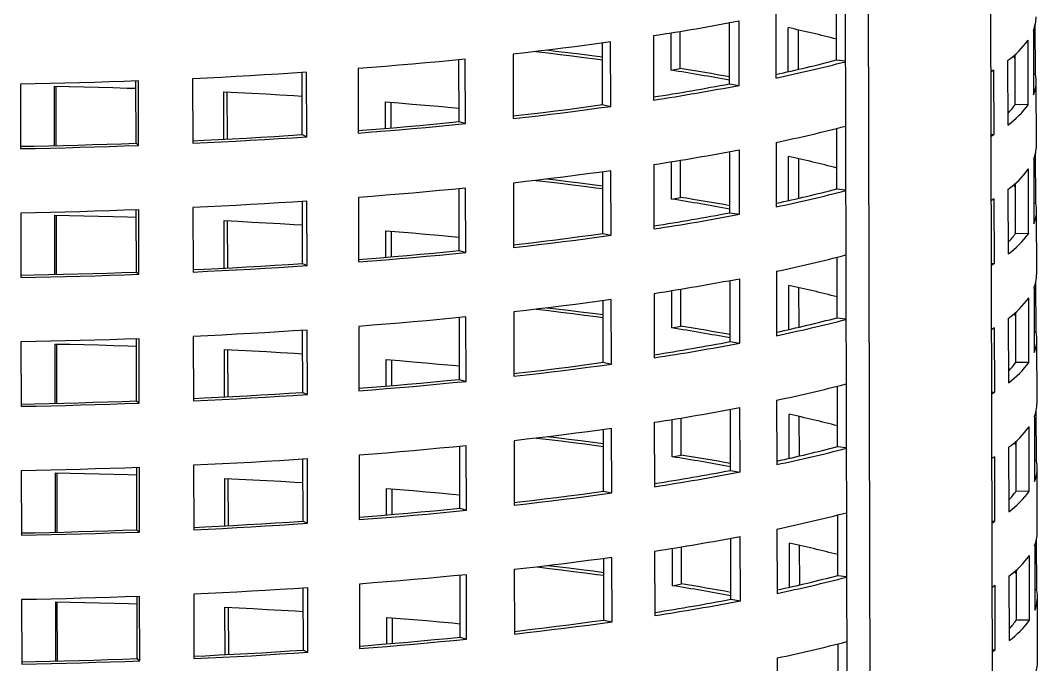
# Model space of a CAD drawing. Header units: millimetres. Extents: x 2214 to 8154, y -2115 to 2085.
# Drawn here: x 6973.2 to 7206.2, y 151.7 to 299.4 of the extents above; entities that cross this region are included whole.
import ezdxf

# ---------------------------------------------------------------- set-up
doc = ezdxf.new("R2010")
doc.units = ezdxf.units.MM

# ---------------------------------------------------------------- blocks, each defined once
blk = doc.blocks.new('izometria')
for p, q in [((2053.21, -65.65), (2052.38, 269.12)), ((2033.67, 262.89), (2034.49, -71.87)), ((2030.13, 262.06), (2030.96, -71.56)), ((2029.06, 160.47), (2029.03, 169.69)), ((2014.17, 156.58), (2014.15, 166.43)), ((2019.76, 167.55), (2019.78, 157.71)), ((2005.16, 159.16), (2005.15, 164.83)), ((2012.71, 156.81), (2012.68, 166.15)), ((2021.66, 158.67), (2021.64, 165.4)), ((2023.23, 159.03), (2023.22, 165.05)), ((2059.11, 164.98), (2059.14, 155.14)), ((2059.42, 158.32), (2059.4, 165.94)), ((1994.56, 153.37), (1994.54, 163.22)), ((2001.07, 164.18), (2001.09, 154.33)), ((2003.8, 158.9), (2003.79, 164.61)), ((2058.34, 153.66), (2058.31, 163.5)), ((1983.12, 161.71), (1983.44, 161.79)), ((1983.12, 161.71), (1983.12, 161.75)), ((1993.32, 153.65), (1993.3, 163.05)), ((1971.38, 151.04), (1971.36, 160.49)), ((1972.36, 150.74), (1972.34, 160.58)), ((1979.63, 161.35), (1979.66, 151.51)), ((2029.06, 160.47), (2030.39, 160.32)), ((2055.18, 160.36), (2055.21, 150.51)), ((2056.35, 153.69), (2056.33, 161.31)), ((1947.43, 149.06), (1947.41, 158.53)), ((1948.12, 148.73), (1948.09, 158.58)), ((1955.98, 159.14), (1956, 149.3)), ((2003.8, 158.9), (2005.16, 159.16)), ((2053.07, 158.92), (2052.65, 158.66)), ((2053.1, 149.07), (2053.07, 158.92)), ((1922.05, 147.75), (1922.02, 157.24)), ((1922.43, 147.41), (1922.41, 157.26)), ((1930.69, 157.6), (1930.71, 147.75)), ((2059.13, 158.32), (2059.42, 158.32)), ((2059.57, 147.36), (2059.54, 157.21)), ((1904.38, 156.77), (1904.4, 146.92)), ((1909.61, 147.38), (1909.59, 156.45)), ((1909.85, 147.38), (1909.83, 156.44)), ((1935.46, 148.35), (1935.44, 155.6)), ((1936, 148.38), (1935.99, 155.58)), ((2012.71, 156.81), (2014.17, 156.58)), ((1960.17, 150.01), (1960.16, 154.06)), ((1961.01, 150.08), (1961, 154)), ((1993.32, 153.65), (1994.56, 153.37)), ((2056.35, 153.69), (2058.34, 153.66)), ((1971.38, 151.04), (1972.36, 150.74)), ((2029.1, 140.78), (2029.08, 150)), ((1922.05, 147.75), (1922.43, 147.41)), ((1947.43, 149.06), (1948.12, 148.73)), ((2019.81, 147.86), (2019.83, 138.01)), ((2052.68, 149.09), (2053.1, 149.07)), ((2052.68, 148.82), (2053.1, 149.07)), ((2012.76, 137.12), (2012.73, 146.46)), ((2014.22, 136.89), (2014.2, 146.73)), ((2059.47, 138.63), (2059.45, 146.25)), ((2003.85, 139.21), (2003.83, 144.92)), ((2005.21, 139.47), (2005.19, 145.14)), ((2021.71, 138.98), (2021.69, 145.71)), ((2023.28, 139.34), (2023.27, 145.36)), ((2059.16, 145.29), (2059.19, 135.44)), ((1993.37, 133.95), (1993.35, 143.36)), ((1994.61, 133.68), (1994.58, 143.53)), ((2001.12, 144.49), (2001.14, 134.64)), ((2058.39, 133.97), (2058.36, 143.81)), ((1979.68, 141.66), (1979.71, 131.82)), ((1983.17, 142.01), (1983.49, 142.1)), ((1983.17, 142.01), (1983.17, 142.06)), ((2056.4, 134), (2056.38, 141.61)), ((1971.43, 131.35), (1971.41, 140.79)), ((1972.41, 131.04), (1972.38, 140.89)), ((2029.1, 140.78), (2030.43, 140.62)), ((2055.23, 140.67), (2055.26, 130.82)), ((1947.48, 129.37), (1947.45, 138.84)), ((1948.17, 129.04), (1948.14, 138.89)), ((1956.03, 139.45), (1956.05, 129.6)), ((2003.85, 139.21), (2005.21, 139.47)), ((2053.12, 139.23), (2052.7, 138.97)), ((2053.15, 129.38), (2053.12, 139.23)), ((2059.18, 138.62), (2059.47, 138.63)), ((1904.43, 137.07), (1904.45, 127.23)), ((1909.66, 127.69), (1909.64, 136.75)), ((1909.9, 127.69), (1909.88, 136.75)), ((1922.1, 128.06), (1922.07, 137.55)), ((1922.48, 127.72), (1922.46, 137.57)), ((1930.73, 137.91), (1930.76, 128.06)), ((2012.76, 137.12), (2014.22, 136.89)), ((2059.62, 127.67), (2059.59, 137.51)), ((1935.51, 128.66), (1935.49, 135.91)), ((1936.05, 128.69), (1936.04, 135.89)), ((1960.22, 130.32), (1960.21, 134.37)), ((1961.06, 130.39), (1961.05, 134.3)), ((1993.37, 133.95), (1994.61, 133.68)), ((2056.4, 134), (2058.39, 133.97)), ((1971.43, 131.35), (1972.41, 131.04)), ((1947.48, 129.37), (1948.17, 129.04)), ((2029.15, 121.08), (2029.13, 130.31)), ((2052.73, 129.4), (2053.15, 129.38)), ((2052.73, 129.13), (2053.15, 129.38)), ((1922.1, 128.06), (1922.48, 127.72)), ((2019.85, 128.17), (2019.88, 118.32)), ((2012.8, 117.43), (2012.78, 126.77)), ((2014.27, 117.2), (2014.25, 127.04)), ((2021.76, 119.29), (2021.74, 126.02)), ((2059.52, 118.93), (2059.5, 126.55)), ((2001.17, 124.8), (2001.19, 114.95)), ((2003.9, 119.51), (2003.88, 125.22)), ((2005.26, 119.77), (2005.24, 125.45)), ((2023.33, 119.65), (2023.31, 125.66)), ((2059.21, 125.6), (2059.23, 115.75)), ((1993.42, 114.26), (1993.4, 123.66)), ((1994.66, 113.99), (1994.63, 123.84)), ((2058.44, 114.27), (2058.41, 124.12)), ((1979.73, 121.97), (1979.76, 112.12)), ((1983.22, 122.32), (1983.54, 122.41)), ((1983.22, 122.32), (1983.22, 122.37)), ((2056.45, 114.31), (2056.43, 121.92)), ((1956.08, 119.76), (1956.1, 109.91)), ((1971.48, 111.65), (1971.46, 121.1)), ((1972.46, 111.35), (1972.43, 121.2)), ((2003.9, 119.51), (2005.26, 119.77)), ((2029.15, 121.08), (2030.48, 120.93)), ((2055.28, 120.98), (2055.3, 111.13)), ((1930.78, 118.22), (1930.81, 108.37)), ((1947.53, 109.67), (1947.5, 119.15)), ((1948.22, 109.35), (1948.19, 119.19)), ((2053.17, 119.54), (2052.75, 119.28)), ((2053.2, 109.69), (2053.17, 119.54)), ((2059.23, 118.93), (2059.52, 118.93)), ((1904.47, 117.38), (1904.5, 107.54)), ((1909.71, 107.99), (1909.69, 117.06)), ((1909.95, 108), (1909.93, 117.06)), ((1922.14, 108.37), (1922.12, 117.86)), ((1922.53, 108.03), (1922.51, 117.87)), ((2012.8, 117.43), (2014.27, 117.2)), ((2059.67, 107.98), (2059.64, 117.82)), ((1935.56, 108.96), (1935.54, 116.22)), ((1936.1, 108.99), (1936.08, 116.19)), ((1960.27, 110.63), (1960.26, 114.68)), ((1961.11, 110.7), (1961.1, 114.61)), ((1993.42, 114.26), (1994.66, 113.99)), ((2056.45, 114.31), (2058.44, 114.27)), ((1971.48, 111.65), (1972.46, 111.35)), ((2029.2, 101.39), (2029.18, 110.62)), ((1947.53, 109.67), (1948.22, 109.35)), ((2052.77, 109.71), (2053.2, 109.69)), ((2052.78, 109.43), (2053.2, 109.69)), ((1922.14, 108.37), (1922.53, 108.03)), ((2014.32, 97.5), (2014.29, 107.35)), ((2019.9, 108.48), (2019.93, 98.63)), ((2005.31, 100.08), (2005.29, 105.75)), ((2012.85, 97.74), (2012.83, 107.07)), ((2021.81, 99.59), (2021.79, 106.32)), ((2023.38, 99.95), (2023.36, 105.97)), ((2059.26, 105.9), (2059.28, 96.06)), ((2059.57, 99.24), (2059.55, 106.86)), ((1994.71, 94.3), (1994.68, 104.14)), ((2001.21, 105.1), (2001.24, 95.26)), ((2003.95, 99.82), (2003.93, 105.53)), ((2058.48, 94.58), (2058.46, 104.43)), ((1983.27, 102.63), (1983.59, 102.72)), ((1983.27, 102.63), (1983.27, 102.68)), ((1993.47, 94.57), (1993.45, 103.97)), ((1971.53, 91.96), (1971.51, 101.41)), ((1972.51, 91.66), (1972.48, 101.51)), ((1979.78, 102.28), (1979.8, 92.43)), ((2029.2, 101.39), (2030.53, 101.24)), ((2055.33, 101.28), (2055.35, 91.44)), ((2056.5, 94.62), (2056.48, 102.23)), ((1947.57, 89.98), (1947.55, 99.46)), ((1948.26, 89.66), (1948.24, 99.5)), ((1956.12, 100.07), (1956.15, 90.22)), ((2003.95, 99.82), (2005.31, 100.08)), ((2053.22, 99.84), (2052.8, 99.59)), ((2053.24, 90), (2053.22, 99.84)), ((1922.19, 88.68), (1922.17, 98.17)), ((1922.58, 88.33), (1922.56, 98.18)), ((1930.83, 98.52), (1930.86, 88.68)), ((2059.27, 99.24), (2059.57, 99.24)), ((2059.71, 88.28), (2059.69, 98.13)), ((1904.52, 97.69), (1904.55, 87.84)), ((1909.76, 88.3), (1909.74, 97.37)), ((1910, 88.31), (1909.98, 97.37)), ((1935.6, 89.27), (1935.59, 96.53)), ((1936.15, 89.3), (1936.13, 96.5)), ((2012.85, 97.74), (2014.32, 97.5)), ((1960.32, 90.94), (1960.31, 94.99)), ((1961.16, 91.01), (1961.15, 94.92)), ((1993.47, 94.57), (1994.71, 94.3)), ((2056.5, 94.62), (2058.48, 94.58)), ((1971.53, 91.96), (1972.51, 91.66)), ((2029.25, 81.7), (2029.23, 90.93)), ((1922.19, 88.68), (1922.58, 88.33)), ((1947.57, 89.98), (1948.26, 89.66)), ((2019.95, 88.78), (2019.98, 78.94)), ((2052.82, 90.02), (2053.24, 90)), ((2052.82, 89.74), (2053.24, 90)), ((2012.9, 78.05), (2012.88, 87.38)), ((2014.37, 77.81), (2014.34, 87.66)), ((2059.62, 79.55), (2059.6, 87.17)), ((2003.99, 80.13), (2003.98, 85.84)), ((2005.35, 80.39), (2005.34, 86.06)), ((2021.85, 79.9), (2021.84, 86.63)), ((2023.43, 80.26), (2023.41, 86.28)), ((2059.31, 86.21), (2059.33, 76.37)), ((1993.52, 74.88), (1993.5, 84.28)), ((1994.75, 74.61), (1994.73, 84.45)), ((2001.26, 85.41), (2001.29, 75.57)), ((2058.53, 74.89), (2058.51, 84.74)), ((1979.83, 82.59), (1979.85, 72.74)), ((1983.31, 82.94), (1983.64, 83.02)), ((1983.31, 82.94), (1983.31, 82.99)), ((2056.55, 74.93), (2056.53, 82.54)), ((1971.58, 72.27), (1971.56, 81.72)), ((1972.55, 71.97), (1972.53, 81.81)), ((2029.25, 81.7), (2030.58, 81.55)), ((2055.38, 81.59), (2055.4, 71.75)), ((1947.62, 70.29), (1947.6, 79.76)), ((1948.31, 69.96), (1948.29, 79.81)), ((1956.17, 80.37), (1956.2, 70.53)), ((2003.99, 80.13), (2005.35, 80.39)), ((2053.27, 80.15), (2052.85, 79.9)), ((2053.29, 70.31), (2053.27, 80.15)), ((2059.32, 79.55), (2059.62, 79.55)), ((1904.57, 78), (1904.6, 68.15)), ((1922.24, 68.98), (1922.22, 78.47)), ((1922.63, 68.64), (1922.6, 78.49)), ((1930.88, 78.83), (1930.9, 68.99)), ((2012.9, 78.05), (2014.37, 77.81)), ((2059.76, 68.59), (2059.74, 78.44)), ((1909.81, 68.61), (1909.79, 77.68)), ((1910.05, 68.62), (1910.02, 77.67)), ((1935.65, 69.58), (1935.63, 76.83)), ((1936.2, 69.61), (1936.18, 76.81)), ((1960.36, 71.24), (1960.35, 75.29)), ((1961.21, 71.31), (1961.2, 75.23)), ((1993.52, 74.88), (1994.75, 74.61)), ((2056.55, 74.93), (2058.53, 74.89)), ((1971.58, 72.27), (1972.55, 71.97)), ((1947.62, 70.29), (1948.31, 69.96)), ((2029.3, 62.01), (2029.28, 71.23)), ((2052.87, 70.33), (2053.29, 70.31)), ((2052.87, 70.05), (2053.29, 70.31)), ((1922.24, 68.98), (1922.63, 68.64)), ((2020, 69.09), (2020.02, 59.24))]:
    blk.add_line(p, q)
at = {"flags": 128}
for points in [[(1994.54, 163.22), (1992.74, 162.97), (1990.92, 162.73), (1989.08, 162.49), (1987.22, 162.25), (1985.35, 162.02), (1983.46, 161.79), (1981.56, 161.57), (1979.63, 161.35)], [(1993.31, 160.44), (1992.25, 160.58), (1990.46, 160.81), (1988.65, 161.04), (1986.83, 161.27), (1984.98, 161.49), (1983.12, 161.71)], [(1993.31, 160.88), (1991.66, 161.1), (1989.83, 161.33), (1987.98, 161.56), (1986.12, 161.78), (1984.72, 161.94)], [(1972.34, 160.58), (1970.34, 160.39), (1968.33, 160.19), (1966.3, 160.01), (1964.26, 159.82), (1962.21, 159.65), (1960.15, 159.47), (1958.07, 159.31), (1955.98, 159.14)], [(2056.34, 160.7), (2056.17, 160.93), (2056.07, 161.07)], [(1948.09, 158.58), (1945.95, 158.44), (1943.8, 158.3), (1941.63, 158.17), (1939.46, 158.05), (1937.28, 157.93), (1935.09, 157.81), (1932.89, 157.7), (1930.69, 157.6)], [(1922.41, 157.26), (1920.17, 157.18), (1917.93, 157.1), (1915.68, 157.03), (1913.43, 156.97), (1911.17, 156.91), (1908.91, 156.86), (1906.65, 156.81), (1904.38, 156.77)], [(1909.59, 156.45), (1911.82, 156.4), (1914.05, 156.35), (1916.28, 156.3), (1918.5, 156.24), (1920.71, 156.17), (1922.03, 156.13)], [(1935.44, 155.6), (1937.6, 155.5), (1939.75, 155.39), (1941.9, 155.27), (1944.03, 155.15), (1946.16, 155.03), (1947.41, 154.95)], [(1960.16, 154.06), (1962.2, 153.9), (1964.22, 153.73), (1966.23, 153.56), (1968.23, 153.38), (1970.21, 153.2), (1971.38, 153.09)], [(1979.66, 151.92), (1980.5, 152.02), (1982.38, 152.24), (1984.25, 152.46), (1986.1, 152.69), (1987.93, 152.92), (1989.75, 153.16), (1991.54, 153.4), (1993.32, 153.65)], [(1979.66, 151.51), (1981.58, 151.73), (1983.49, 151.95), (1985.38, 152.18), (1987.25, 152.41), (1989.1, 152.64), (1990.94, 152.88), (1992.76, 153.13), (1994.56, 153.37)], [(1956, 149.68), (1957.29, 149.78), (1959.34, 149.94), (1961.38, 150.11), (1963.41, 150.29), (1965.42, 150.47), (1967.42, 150.66), (1969.41, 150.84), (1971.38, 151.04)], [(1956, 149.3), (1958.09, 149.46), (1960.17, 149.63), (1962.24, 149.8), (1964.29, 149.98), (1966.33, 150.16), (1968.35, 150.35), (1970.36, 150.54), (1972.36, 150.74)], [(1904.4, 147.27), (1906.47, 147.31), (1908.71, 147.36), (1910.94, 147.41), (1913.17, 147.47), (1915.4, 147.53), (1917.62, 147.6), (1919.84, 147.67), (1922.05, 147.75)], [(1930.71, 148.11), (1932.4, 148.2), (1934.58, 148.3), (1936.74, 148.42), (1938.9, 148.54), (1941.04, 148.66), (1943.18, 148.79), (1945.31, 148.92), (1947.43, 149.06)], [(1930.71, 147.75), (1932.92, 147.86), (1935.11, 147.97), (1937.3, 148.08), (1939.49, 148.2), (1941.66, 148.33), (1943.82, 148.46), (1945.98, 148.59), (1948.12, 148.73)], [(1904.4, 146.92), (1906.67, 146.96), (1908.93, 147.01), (1911.2, 147.06), (1913.45, 147.12), (1915.71, 147.19), (1917.95, 147.26), (1920.2, 147.33), (1922.43, 147.41)], [(1994.58, 143.53), (1992.78, 143.28), (1990.97, 143.04), (1989.13, 142.8), (1987.27, 142.56), (1985.4, 142.33), (1983.51, 142.1), (1981.61, 141.88), (1979.68, 141.66)], [(1993.36, 140.75), (1992.3, 140.89), (1990.51, 141.12), (1988.7, 141.35), (1986.87, 141.58), (1985.03, 141.8), (1983.17, 142.01)], [(1993.35, 141.19), (1991.71, 141.4), (1989.88, 141.64), (1988.03, 141.86), (1986.17, 142.09), (1984.77, 142.25)], [(1972.38, 140.89), (1970.39, 140.69), (1968.38, 140.5), (1966.35, 140.31), (1964.31, 140.13), (1962.26, 139.95), (1960.2, 139.78), (1958.12, 139.61), (1956.03, 139.45)], [(2056.38, 141.01), (2056.22, 141.24), (2056.11, 141.38)], [(1948.14, 138.89), (1946, 138.75), (1943.85, 138.61), (1941.68, 138.48), (1939.51, 138.36), (1937.33, 138.24), (1935.14, 138.12), (1932.94, 138.01), (1930.73, 137.91)], [(1922.46, 137.57), (1920.22, 137.49), (1917.98, 137.41), (1915.73, 137.34), (1913.48, 137.28), (1911.22, 137.22), (1908.96, 137.16), (1906.69, 137.12), (1904.43, 137.07)], [(1909.64, 136.75), (1911.87, 136.71), (1914.1, 136.66), (1916.33, 136.61), (1918.55, 136.55), (1920.76, 136.48), (1922.07, 136.44)], [(1935.49, 135.91), (1937.65, 135.81), (1939.8, 135.7), (1941.95, 135.58), (1944.08, 135.46), (1946.21, 135.34), (1947.46, 135.26)], [(1960.21, 134.37), (1962.25, 134.21), (1964.27, 134.04), (1966.28, 133.87), (1968.28, 133.69), (1970.26, 133.51), (1971.43, 133.4)], [(1979.71, 132.23), (1980.55, 132.33), (1982.43, 132.54), (1984.3, 132.77), (1986.15, 133), (1987.98, 133.23), (1989.8, 133.47), (1991.59, 133.71), (1993.37, 133.95)], [(1979.71, 131.82), (1981.63, 132.03), (1983.54, 132.26), (1985.43, 132.48), (1987.3, 132.71), (1989.15, 132.95), (1990.99, 133.19), (1992.81, 133.43), (1994.61, 133.68)], [(1956.05, 129.98), (1957.33, 130.09), (1959.39, 130.25), (1961.43, 130.42), (1963.46, 130.6), (1965.47, 130.78), (1967.47, 130.96), (1969.46, 131.15), (1971.43, 131.35)], [(1956.05, 129.6), (1958.14, 129.77), (1960.22, 129.94), (1962.28, 130.11), (1964.34, 130.29), (1966.38, 130.47), (1968.4, 130.66), (1970.41, 130.85), (1972.41, 131.04)], [(1930.76, 128.42), (1932.45, 128.5), (1934.63, 128.61), (1936.79, 128.72), (1938.95, 128.84), (1941.09, 128.97), (1943.23, 129.09), (1945.36, 129.23), (1947.48, 129.37)], [(1930.76, 128.06), (1932.96, 128.17), (1935.16, 128.28), (1937.35, 128.39), (1939.53, 128.51), (1941.71, 128.64), (1943.87, 128.77), (1946.02, 128.9), (1948.17, 129.04)], [(1904.45, 127.58), (1906.52, 127.62), (1908.75, 127.67), (1910.99, 127.72), (1913.22, 127.78), (1915.45, 127.84), (1917.67, 127.91), (1919.88, 127.98), (1922.1, 128.06)], [(1904.45, 127.23), (1906.72, 127.27), (1908.98, 127.32), (1911.24, 127.37), (1913.5, 127.43), (1915.75, 127.5), (1918, 127.56), (1920.25, 127.64), (1922.48, 127.72)], [(1994.63, 123.84), (1992.83, 123.59), (1991.01, 123.34), (1989.18, 123.1), (1987.32, 122.87), (1985.45, 122.64), (1983.56, 122.41), (1981.65, 122.19), (1979.73, 121.97)], [(1993.4, 121.05), (1992.35, 121.2), (1990.56, 121.43), (1988.75, 121.66), (1986.92, 121.88), (1985.08, 122.11), (1983.22, 122.32)], [(1993.4, 121.5), (1991.76, 121.71), (1989.93, 121.94), (1988.08, 122.17), (1986.21, 122.4), (1984.81, 122.56)], [(2056.43, 121.32), (2056.27, 121.55), (2056.16, 121.69)], [(1972.43, 121.2), (1970.44, 121), (1968.43, 120.81), (1966.4, 120.62), (1964.36, 120.44), (1962.31, 120.26), (1960.24, 120.09), (1958.17, 119.92), (1956.08, 119.76)], [(1948.19, 119.19), (1946.05, 119.05), (1943.89, 118.92), (1941.73, 118.79), (1939.56, 118.66), (1937.38, 118.54), (1935.19, 118.43), (1932.99, 118.32), (1930.78, 118.22)], [(1922.51, 117.87), (1920.27, 117.79), (1918.03, 117.72), (1915.78, 117.65), (1913.53, 117.59), (1911.27, 117.53), (1909.01, 117.47), (1906.74, 117.42), (1904.47, 117.38)], [(1909.69, 117.06), (1911.92, 117.02), (1914.15, 116.97), (1916.38, 116.91), (1918.6, 116.85), (1920.81, 116.79), (1922.12, 116.75)], [(1935.54, 116.22), (1937.7, 116.11), (1939.85, 116), (1942, 115.89), (1944.13, 115.77), (1946.26, 115.65), (1947.51, 115.57)], [(1960.26, 114.68), (1962.29, 114.52), (1964.32, 114.35), (1966.33, 114.18), (1968.32, 114), (1970.31, 113.82), (1971.48, 113.71)], [(1979.75, 112.54), (1980.59, 112.63), (1982.48, 112.85), (1984.35, 113.08), (1986.2, 113.31), (1988.03, 113.54), (1989.84, 113.77), (1991.64, 114.02), (1993.42, 114.26)], [(1979.76, 112.12), (1981.68, 112.34), (1983.58, 112.56), (1985.47, 112.79), (1987.35, 113.02), (1989.2, 113.26), (1991.04, 113.5), (1992.86, 113.74), (1994.66, 113.99)], [(1956.1, 110.29), (1957.38, 110.39), (1959.44, 110.56), (1961.48, 110.73), (1963.51, 110.91), (1965.52, 111.09), (1967.52, 111.27), (1969.51, 111.46), (1971.48, 111.65)], [(1956.1, 109.91), (1958.19, 110.08), (1960.27, 110.24), (1962.33, 110.42), (1964.39, 110.59), (1966.42, 110.78), (1968.45, 110.96), (1970.46, 111.16), (1972.46, 111.35)], [(1930.81, 108.73), (1932.5, 108.81), (1934.67, 108.92), (1936.84, 109.03), (1938.99, 109.15), (1941.14, 109.27), (1943.28, 109.4), (1945.41, 109.54), (1947.53, 109.67)], [(1930.81, 108.37), (1933.01, 108.47), (1935.21, 108.58), (1937.4, 108.7), (1939.58, 108.82), (1941.76, 108.94), (1943.92, 109.07), (1946.07, 109.21), (1948.22, 109.35)], [(1904.5, 107.89), (1906.56, 107.93), (1908.8, 107.97), (1911.04, 108.03), (1913.27, 108.08), (1915.49, 108.15), (1917.72, 108.22), (1919.93, 108.29), (1922.14, 108.37)], [(1904.5, 107.54), (1906.77, 107.58), (1909.03, 107.63), (1911.29, 107.68), (1913.55, 107.74), (1915.8, 107.8), (1918.05, 107.87), (1920.29, 107.95), (1922.53, 108.03)], [(1994.68, 104.14), (1992.88, 103.9), (1991.06, 103.65), (1989.23, 103.41), (1987.37, 103.18), (1985.5, 102.94), (1983.61, 102.72), (1981.7, 102.5), (1979.78, 102.28)], [(1993.45, 101.36), (1992.4, 101.5), (1990.61, 101.74), (1988.8, 101.97), (1986.97, 102.19), (1985.13, 102.41), (1983.27, 102.63)], [(1993.45, 101.81), (1991.81, 102.02), (1989.98, 102.25), (1988.13, 102.48), (1986.26, 102.7), (1984.86, 102.87)], [(1972.48, 101.51), (1970.48, 101.31), (1968.47, 101.12), (1966.45, 100.93), (1964.41, 100.75), (1962.36, 100.57), (1960.29, 100.4), (1958.21, 100.23), (1956.12, 100.07)], [(2056.48, 101.62), (2056.32, 101.86), (2056.21, 102)], [(1948.24, 99.5), (1946.1, 99.36), (1943.94, 99.23), (1941.78, 99.1), (1939.61, 98.97), (1937.43, 98.85), (1935.24, 98.74), (1933.04, 98.63), (1930.83, 98.52)], [(1922.56, 98.18), (1920.32, 98.1), (1918.08, 98.03), (1915.83, 97.96), (1913.57, 97.89), (1911.32, 97.83), (1909.06, 97.78), (1906.79, 97.73), (1904.52, 97.69)], [(1909.74, 97.37), (1911.97, 97.33), (1914.2, 97.28), (1916.42, 97.22), (1918.64, 97.16), (1920.86, 97.1), (1922.17, 97.06)], [(1935.59, 96.53), (1937.75, 96.42), (1939.9, 96.31), (1942.04, 96.2), (1944.18, 96.08), (1946.3, 95.95), (1947.56, 95.88)], [(1960.31, 94.99), (1962.34, 94.82), (1964.37, 94.66), (1966.38, 94.48), (1968.37, 94.31), (1970.36, 94.12), (1971.53, 94.01)], [(1979.8, 92.84), (1980.64, 92.94), (1982.53, 93.16), (1984.39, 93.38), (1986.25, 93.61), (1988.08, 93.85), (1989.89, 94.08), (1991.69, 94.32), (1993.47, 94.57)], [(1979.8, 92.43), (1981.73, 92.65), (1983.63, 92.87), (1985.52, 93.1), (1987.4, 93.33), (1989.25, 93.57), (1991.09, 93.81), (1992.91, 94.05), (1994.71, 94.3)], [(1956.15, 90.6), (1957.43, 90.7), (1959.49, 90.87), (1961.53, 91.04), (1963.55, 91.21), (1965.57, 91.39), (1967.57, 91.58), (1969.56, 91.77), (1971.53, 91.96)], [(1956.15, 90.22), (1958.24, 90.38), (1960.32, 90.55), (1962.38, 90.72), (1964.43, 90.9), (1966.47, 91.08), (1968.5, 91.27), (1970.51, 91.46), (1972.51, 91.66)], [(1904.55, 88.19), (1906.61, 88.23), (1908.85, 88.28), (1911.09, 88.33), (1913.32, 88.39), (1915.54, 88.46), (1917.76, 88.52), (1919.98, 88.6), (1922.19, 88.68)], [(1930.85, 89.04), (1932.55, 89.12), (1934.72, 89.23), (1936.89, 89.34), (1939.04, 89.46), (1941.19, 89.58), (1943.33, 89.71), (1945.46, 89.84), (1947.57, 89.98)], [(1930.86, 88.68), (1933.06, 88.78), (1935.26, 88.89), (1937.45, 89.01), (1939.63, 89.13), (1941.8, 89.25), (1943.97, 89.38), (1946.12, 89.52), (1948.26, 89.66)], [(1904.55, 87.84), (1906.82, 87.89), (1909.08, 87.93), (1911.34, 87.99), (1913.6, 88.05), (1915.85, 88.11), (1918.1, 88.18), (1920.34, 88.26), (1922.58, 88.33)], [(1994.73, 84.45), (1992.93, 84.2), (1991.11, 83.96), (1989.27, 83.72), (1987.42, 83.48), (1985.55, 83.25), (1983.66, 83.03), (1981.75, 82.8), (1979.83, 82.59)], [(1993.5, 81.67), (1992.45, 81.81), (1990.66, 82.05), (1988.85, 82.27), (1987.02, 82.5), (1985.18, 82.72), (1983.31, 82.94)], [(1993.5, 82.11), (1991.86, 82.33), (1990.03, 82.56), (1988.18, 82.79), (1986.31, 83.01), (1984.91, 83.18)], [(1972.53, 81.81), (1970.53, 81.62), (1968.52, 81.43), (1966.5, 81.24), (1964.46, 81.06), (1962.41, 80.88), (1960.34, 80.71), (1958.26, 80.54), (1956.17, 80.37)], [(2056.53, 81.93), (2056.36, 82.16), (2056.26, 82.3)], [(1948.29, 79.81), (1946.15, 79.67), (1943.99, 79.53), (1941.83, 79.4), (1939.66, 79.28), (1937.47, 79.16), (1935.28, 79.05), (1933.09, 78.94), (1930.88, 78.83)], [(1922.6, 78.49), (1920.37, 78.41), (1918.12, 78.33), (1915.88, 78.26), (1913.62, 78.2), (1911.37, 78.14), (1909.1, 78.09), (1906.84, 78.04), (1904.57, 78)], [(1909.79, 77.68), (1912.02, 77.63), (1914.25, 77.58), (1916.47, 77.53), (1918.69, 77.47), (1920.91, 77.41), (1922.22, 77.36)], [(1935.63, 76.83), (1937.8, 76.73), (1939.95, 76.62), (1942.09, 76.51), (1944.23, 76.39), (1946.35, 76.26), (1947.61, 76.18)], [(1960.35, 75.29), (1962.39, 75.13), (1964.42, 74.96), (1966.43, 74.79), (1968.42, 74.61), (1970.4, 74.43), (1971.57, 74.32)], [(1979.85, 73.15), (1980.69, 73.25), (1982.58, 73.47), (1984.44, 73.69), (1986.29, 73.92), (1988.13, 74.15), (1989.94, 74.39), (1991.74, 74.63), (1993.52, 74.88)], [(1979.85, 72.74), (1981.78, 72.96), (1983.68, 73.18), (1985.57, 73.41), (1987.44, 73.64), (1989.3, 73.87), (1991.14, 74.11), (1992.95, 74.36), (1994.75, 74.61)], [(1956.2, 70.91), (1957.48, 71.01), (1959.53, 71.18), (1961.57, 71.35), (1963.6, 71.52), (1965.62, 71.7), (1967.62, 71.89), (1969.61, 72.08), (1971.58, 72.27)], [(1956.2, 70.53), (1958.29, 70.69), (1960.37, 70.86), (1962.43, 71.03), (1964.48, 71.21), (1966.52, 71.39), (1968.55, 71.58), (1970.56, 71.77), (1972.55, 71.97)], [(1930.9, 69.35), (1932.6, 69.43), (1934.77, 69.54), (1936.94, 69.65), (1939.09, 69.77), (1941.24, 69.89), (1943.38, 70.02), (1945.51, 70.15), (1947.62, 70.29)], [(1930.9, 68.99), (1933.11, 69.09), (1935.31, 69.2), (1937.5, 69.31), (1939.68, 69.43), (1941.85, 69.56), (1944.02, 69.69), (1946.17, 69.82), (1948.31, 69.96)], [(1904.6, 68.5), (1906.66, 68.54), (1908.9, 68.59), (1911.13, 68.64), (1913.36, 68.7), (1915.59, 68.76), (1917.81, 68.83), (1920.03, 68.91), (1922.24, 68.98)], [(1904.6, 68.15), (1906.86, 68.19), (1909.13, 68.24), (1911.39, 68.3), (1913.65, 68.35), (1915.9, 68.42), (1918.15, 68.49), (1920.39, 68.56), (1922.63, 68.64)]]:
    blk.add_lwpolyline(points, dxfattribs=at)
for centre, radius, start, end in [((1944, 535.64), 375.82, 278.7339, 280.7573), ((2053.99, 167.07), 5.53, 337.8609, 359.8516), ((1976.39, -41.25), 211.55, 75.5863, 77.6476), ((2046.89, 171.75), 14.09, 306.0475, 324.1707), ((1973.89, 371.08), 217.72, 282.1682, 284.6781), ((1972.88, 381.73), 228.88, 281.8239, 284.5509), ((1948.1, -191.14), 354.44, 79.4984, 80.9592), ((1947.58, -202.29), 366.01, 79.7514, 80.9494), ((2054.15, 157.19), 5.39, 337.6299, 12.1106), ((1944, 518.3), 367.95, 278.9263, 280.7619), ((1944.03, 525.8), 375.82, 278.7339, 280.7573), ((2047.34, 159.94), 10.97, 315.8074, 325.2688), ((2046.92, 161.9), 14.09, 306.0475, 324.1707), ((1972.91, 371.89), 228.88, 281.8239, 284.5509), ((1944.05, 515.95), 375.82, 278.7339, 280.7573), ((2054.04, 147.37), 5.53, 337.8609, 359.8516), ((1976.44, -60.94), 211.55, 75.5863, 77.6476), ((2046.94, 152.06), 14.09, 306.0475, 324.1707), ((1973.94, 351.39), 217.72, 282.1682, 284.6781), ((1972.93, 362.04), 228.88, 281.8239, 284.5509), ((1948.15, -210.83), 354.44, 79.4984, 80.9592), ((1947.63, -221.98), 366.01, 79.7514, 80.9494), ((2054.2, 137.5), 5.39, 337.6299, 12.1106), ((1944.05, 498.6), 367.95, 278.9263, 280.7619), ((1944.08, 506.1), 375.82, 278.7339, 280.7573), ((2047.39, 140.25), 10.97, 315.8074, 325.2688), ((2046.97, 142.21), 14.09, 306.0475, 324.1707), ((1972.95, 352.2), 228.88, 281.8239, 284.5509), ((2054.08, 127.68), 5.53, 337.8609, 359.8516), ((1944.1, 496.26), 375.82, 278.7339, 280.7573), ((1976.49, -80.63), 211.55, 75.5863, 77.6476), ((2046.99, 132.36), 14.09, 306.0475, 324.1707), ((1947.68, -241.68), 366.01, 79.7514, 80.9494), ((1973.99, 331.69), 217.72, 282.1682, 284.6781), ((1972.98, 342.35), 228.88, 281.8239, 284.5509), ((1948.2, -230.52), 354.44, 79.4984, 80.9592), ((2054.25, 117.8), 5.39, 337.6299, 12.1106), ((1944.1, 478.91), 367.95, 278.9263, 280.7619), ((1944.12, 486.41), 375.82, 278.7339, 280.7573), ((2047.44, 120.56), 10.97, 315.8074, 325.2688), ((2047.02, 122.52), 14.09, 306.0475, 324.1707), ((1973, 332.5), 228.88, 281.8239, 284.5509), ((1944.15, 476.56), 375.82, 278.7339, 280.7573), ((2054.13, 107.99), 5.53, 337.8609, 359.8516), ((1976.53, -100.33), 211.55, 75.5863, 77.6476), ((2047.04, 112.67), 14.09, 306.0475, 324.1707), ((1974.03, 312), 217.72, 282.1682, 284.6781), ((1973.03, 322.66), 228.88, 281.8239, 284.5509), ((1948.25, -250.21), 354.44, 79.4984, 80.9592), ((1947.73, -261.37), 366.01, 79.7514, 80.9494), ((2054.3, 98.11), 5.39, 337.6299, 12.1106), ((1944.15, 459.22), 367.95, 278.9263, 280.7619), ((1944.17, 466.72), 375.82, 278.7339, 280.7573), ((2047.48, 100.87), 10.97, 315.8074, 325.2688), ((2047.06, 102.83), 14.09, 306.0475, 324.1707), ((1973.05, 312.81), 228.88, 281.8239, 284.5509), ((1944.2, 456.87), 375.82, 278.7339, 280.7573), ((2054.18, 88.3), 5.53, 337.8609, 359.8516), ((1976.58, -120.02), 211.55, 75.5863, 77.6476), ((2047.09, 92.98), 14.09, 306.0475, 324.1707), ((1974.08, 292.31), 217.72, 282.1682, 284.6781), ((1973.08, 302.97), 228.88, 281.8239, 284.5509), ((1948.3, -269.91), 354.44, 79.4984, 80.9592), ((1947.78, -281.06), 366.01, 79.7514, 80.9494), ((2054.34, 78.42), 5.39, 337.6299, 12.1106), ((1944.19, 439.53), 367.95, 278.9263, 280.7619), ((1944.22, 447.03), 375.82, 278.7339, 280.7573), ((2047.53, 81.18), 10.97, 315.8074, 325.2688), ((2047.11, 83.13), 14.09, 306.0475, 324.1707), ((1973.1, 293.12), 228.88, 281.8239, 284.5509), ((2054.23, 68.61), 5.53, 337.8609, 359.8516)]:
    blk.add_arc(centre, radius, start, end)

msp = doc.modelspace()

# ---------------------------------------------------------------- block references
at = {"xscale": 1.5, "yscale": 1.5, "zscale": 1.5}
msp.add_blockref('izometria', (4116.6, 49.63), dxfattribs=at)

doc.saveas('drawing.dxf')
